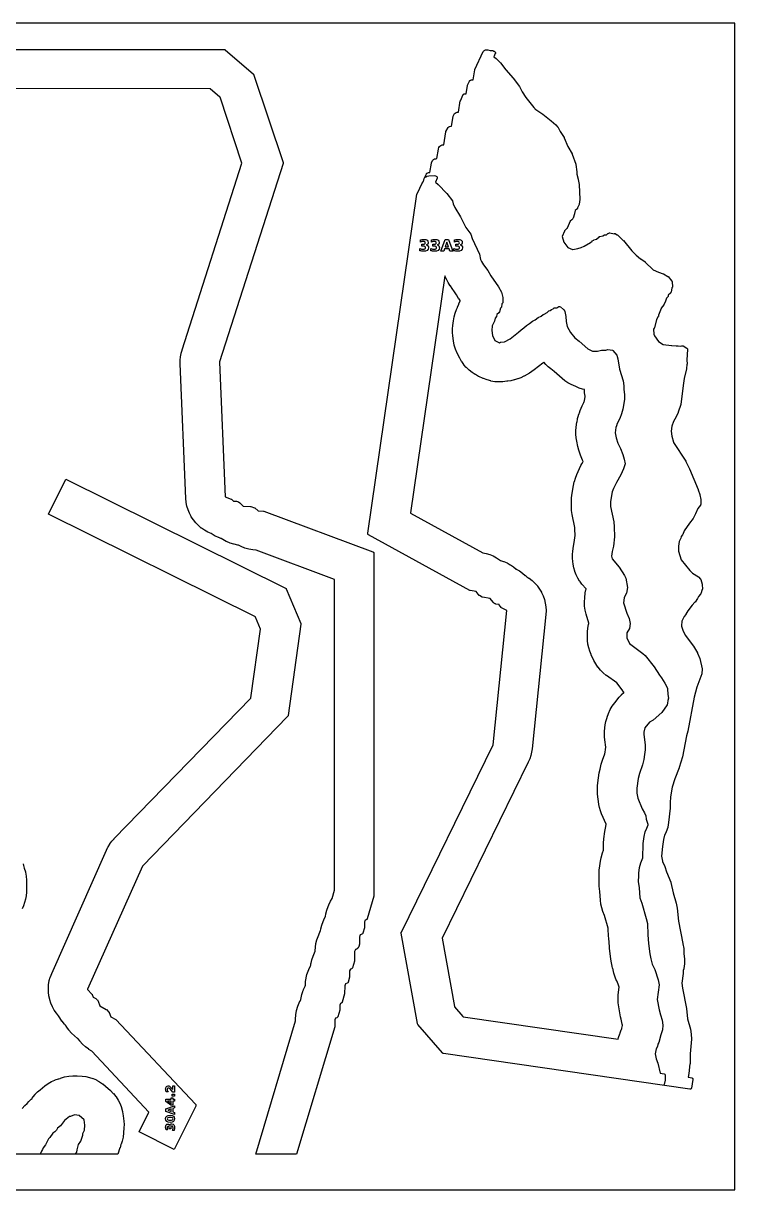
# Model space of a CAD drawing. Header units: millimetres. Extents: x 0 to 841, y 0 to 594.
# Drawn here: x 479 to 841, y 0 to 594 of the extents above; entities that cross this region are included whole.
import ezdxf

# ---------------------------------------------------------------- set-up
doc = ezdxf.new("R2010")
doc.units = ezdxf.units.MM
for name, color, linetype in [('CUT', 1, 'Continuous'), ('ENGRAVE', 5, 'Continuous'), ('SHEET_EDGE_DO_NOT_CUT', 8, 'Continuous')]:
    doc.layers.add(name, color=color, linetype=linetype)

msp = doc.modelspace()

# ---------------------------------------------------------------- linework, layer by layer
at = {"layer": 'CUT'}
for points in [[(398.28, 580.73), (581.11, 580.72), (581.16, 580.72), (581.21, 580.71), (581.26, 580.7), (581.31, 580.68), (581.35, 580.66), (581.46, 580.6), (581.5, 580.57), (581.54, 580.54), (595.98, 568.03), (596.02, 567.99), (596.05, 567.95), (596.16, 567.8), (596.19, 567.76), (596.21, 567.71), (596.23, 567.66), (611.08, 523.1), (611.09, 523.06), (611.1, 523.01), (611.11, 522.97), (611.11, 522.92), (611.09, 522.69), (611.09, 522.65), (611.08, 522.6), (611.07, 522.56), (578.63, 421.53), (578.63, 421.52), (578.63, 421.51), (581.55, 352.87), (581.55, 352.86), (581.56, 352.85), (584.67, 351.69), (584.72, 351.67), (584.76, 351.65), (584.8, 351.62), (584.84, 351.59), (585.81, 350.66), (585.82, 350.66), (585.83, 350.65), (587.25, 350.63), (587.3, 350.63), (587.35, 350.62), (587.78, 350.52), (587.82, 350.51), (587.87, 350.49), (588.31, 350.29), (588.35, 350.27), (588.39, 350.25), (588.95, 349.87), (588.98, 349.85), (589.01, 349.82), (590.8, 348.15), (590.8, 348.14), (590.82, 348.14), (594.53, 348), (594.58, 347.99), (594.64, 347.98), (594.69, 347.96), (596.5, 347.27), (596.54, 347.25), (596.59, 347.23), (596.63, 347.2), (596.66, 347.17), (598.29, 345.67), (598.3, 345.66), (598.31, 345.66), (601.06, 345.56), (601.12, 345.56), (601.17, 345.55), (601.22, 345.53), (656.75, 324.85), (656.79, 324.83), (656.84, 324.8), (656.96, 324.72), (657.01, 324.69), (657.04, 324.66), (657.08, 324.62), (657.11, 324.58), (657.16, 324.51), (657.19, 324.46), (657.21, 324.42), (657.23, 324.37), (657.24, 324.32), (657.27, 324.18), (657.28, 324.13), (657.28, 324.08), (657.28, 149.56), (657.28, 149.51), (657.27, 149.46), (657.26, 149.42), (653.83, 137.93), (653.82, 137.89), (653.8, 137.84), (653.77, 137.8), (653.74, 137.76), (653.62, 137.61), (653.59, 137.57), (653.55, 137.54), (653.51, 137.51), (653.47, 137.48), (653.42, 137.46), (652.91, 137.24), (652.9, 137.24), (652.89, 137.23), (652.72, 136.77), (652.7, 136.73), (652.68, 136.68), (652.46, 136.34), (652.45, 136.33), (652.45, 136.32), (652.45, 133.42), (652.45, 133.37), (652.44, 133.32), (652.43, 133.28), (651.65, 130.65), (651.64, 130.6), (651.62, 130.56), (651.59, 130.52), (651.52, 130.41), (651.49, 130.37), (651.45, 130.33), (651.41, 130.29), (651.21, 130.13), (651.18, 130.11), (651.14, 130.09), (651.1, 130.07), (650.4, 129.76), (650.39, 129.75), (650.38, 129.74), (650.21, 129.27), (650.19, 129.23), (650.16, 129.18), (649.96, 128.85), (649.95, 128.84), (649.95, 128.83), (649.93, 125.16), (649.93, 125.1), (649.92, 125.04), (649.6, 123.78), (649.58, 123.74), (649.57, 123.7), (649.55, 123.67), (649.33, 123.26), (649.31, 123.23), (649.28, 123.19), (649.25, 123.16), (648.9, 122.79), (648.85, 122.75), (648.8, 122.71), (648.44, 122.48), (648.39, 122.45), (648.34, 122.43), (647.89, 122.27), (647.88, 122.26), (647.87, 122.25), (647.69, 121.77), (647.67, 121.73), (647.65, 121.68), (647.45, 121.37), (647.45, 121.36), (647.45, 121.35), (647.41, 116.55), (647.41, 116.51), (647.4, 116.46), (647.39, 116.41), (646.34, 112.95), (646.33, 112.91), (646.31, 112.86), (646.28, 112.82), (646.26, 112.79), (646.22, 112.75), (646.09, 112.61), (646.05, 112.58), (646.01, 112.54), (645.96, 112.52), (645.92, 112.49), (645.38, 112.28), (645.37, 112.27), (645.36, 112.26), (644.95, 111.38), (644.94, 111.37), (644.94, 111.36), (644.94, 108.34), (644.94, 108.29), (644.93, 108.24), (644.92, 108.2), (644.19, 105.72), (644.17, 105.67), (644.15, 105.63), (644.13, 105.59), (644.06, 105.48), (644.03, 105.44), (643.99, 105.4), (643.95, 105.36), (643.72, 105.17), (643.68, 105.15), (643.64, 105.12), (643.6, 105.1), (642.87, 104.79), (642.86, 104.78), (642.85, 104.77), (642.45, 103.89), (642.44, 103.88), (642.44, 103.87), (642.4, 99.82), (642.4, 99.77), (642.39, 99.73), (642.38, 99.68), (641.1, 95.42), (641.09, 95.38), (641.07, 95.33), (641.04, 95.29), (641.02, 95.25), (640.9, 95.11), (640.87, 95.07), (640.83, 95.03), (640.78, 95), (640.73, 94.97), (640.69, 94.95), (640.34, 94.82), (640.33, 94.81), (640.32, 94.8), (639.94, 93.94), (639.93, 93.92), (639.93, 93.91), (639.92, 91.53), (639.91, 91.48), (639.91, 91.43), (639.9, 91.39), (638.91, 88.08), (638.89, 88.03), (638.87, 87.99), (638.84, 87.94), (638.8, 87.9), (638.64, 87.7), (638.6, 87.67), (638.57, 87.64), (638.53, 87.61), (638.49, 87.59), (638.44, 87.57), (637.83, 87.33), (637.82, 87.32), (637.82, 87.31), (637.43, 86.44), (637.43, 86.43), (637.43, 86.41), (637.39, 83.07), (637.38, 83.02), (637.38, 82.97), (637.37, 82.93), (617.96, 18.12), (597.09, 18.12), (617.38, 85.91), (617.39, 85.92), (617.39, 85.93), (617.4, 86.79), (617.4, 86.82), (617.55, 89.04), (617.55, 89.09), (617.95, 91.26), (617.96, 91.32), (618.6, 93.44), (618.61, 93.47), (618.91, 94.29), (618.92, 94.31), (619.65, 96.04), (619.67, 96.08), (620.11, 96.91), (620.12, 96.92), (620.12, 96.93), (620.22, 97.64), (620.22, 97.68), (620.6, 99.33), (620.61, 99.37), (621.13, 101), (621.13, 101.02), (621.44, 101.83), (621.45, 101.86), (622.23, 103.69), (622.25, 103.73), (622.4, 104), (622.4, 104.01), (622.41, 104.03), (622.41, 104.2), (622.41, 104.22), (622.5, 106), (622.51, 106.05), (622.77, 107.8), (622.77, 107.85), (623.19, 109.57), (623.2, 109.62), (623.78, 111.31), (623.78, 111.33), (624.11, 112.17), (624.12, 112.19), (624.96, 114.04), (624.98, 114.08), (625.13, 114.33), (625.13, 114.34), (625.13, 114.36), (625.26, 115.26), (625.27, 115.31), (625.7, 117.09), (625.71, 117.13), (626.31, 118.87), (626.32, 118.89), (626.65, 119.73), (626.66, 119.76), (627.41, 121.41), (627.41, 121.43), (627.41, 121.44), (627.41, 121.63), (627.41, 121.65), (627.51, 123.5), (627.52, 123.55), (627.79, 125.36), (627.8, 125.41), (628.24, 127.19), (628.25, 127.24), (628.86, 128.98), (628.87, 129), (629.21, 129.85), (629.22, 129.87), (630, 131.57), (630.03, 131.61), (630.13, 131.8), (630.14, 131.81), (630.14, 131.82), (630.29, 132.84), (630.3, 132.89), (630.76, 134.72), (630.77, 134.77), (631.41, 136.56), (631.41, 136.58), (631.76, 137.44), (631.77, 137.46), (632.61, 139.24), (632.63, 139.29), (632.64, 139.29), (632.64, 139.3), (632.65, 139.31), (632.81, 140.39), (632.82, 140.44), (633.29, 142.3), (633.3, 142.34), (633.95, 144.16), (633.96, 144.18), (634.32, 145.04), (634.33, 145.06), (635.19, 146.85), (635.21, 146.89), (636.02, 148.23), (636.03, 148.24), (636.03, 148.25), (637.28, 152.45), (637.28, 152.47), (637.28, 152.48), (637.28, 310.74), (637.28, 310.75), (637.27, 310.76), (597.29, 325.65), (597.28, 325.66), (597.26, 325.66), (595.64, 325.79), (595.59, 325.8), (593.62, 326.17), (593.57, 326.18), (591.64, 326.76), (591.6, 326.77), (589.74, 327.54), (589.69, 327.56), (588.42, 328.25), (588.41, 328.26), (588.39, 328.26), (588.09, 328.28), (588.04, 328.29), (586.06, 328.67), (586.01, 328.68), (584.07, 329.27), (584.03, 329.28), (582.16, 330.06), (582.12, 330.08), (580.35, 331.05), (580.3, 331.08), (579.44, 331.67), (579.43, 331.68), (579.42, 331.68), (578.28, 332.09), (578.24, 332.1), (576.59, 332.87), (576.55, 332.89), (574.98, 333.8), (574.94, 333.83), (574.51, 334.14), (574.5, 334.14), (574.49, 334.15), (572.77, 334.89), (572.73, 334.91), (571.06, 335.83), (571.02, 335.86), (569.46, 336.93), (569.42, 336.96), (567.96, 338.18), (567.93, 338.22), (566.6, 339.58), (566.57, 339.61), (565.38, 341.1), (565.35, 341.14), (564.31, 342.73), (564.28, 342.77), (563.4, 344.45), (563.38, 344.5), (562.67, 346.26), (562.66, 346.31), (562.12, 348.13), (562.11, 348.18), (561.75, 350.04), (561.74, 350.09), (561.57, 352), (561.57, 352.02), (558.64, 420.66), (558.64, 420.68), (558.65, 422.41), (558.65, 422.45), (558.8, 424.17), (558.81, 424.21), (559.11, 425.91), (559.12, 425.95), (559.58, 427.62), (559.59, 427.64), (590.12, 522.73), (590.12, 522.74), (590.12, 522.76), (578.93, 556.33), (578.92, 556.34), (578.91, 556.35), (573.88, 560.72), (573.87, 560.72), (573.86, 560.72), (443.38, 560.73)], [(478.7, 166.01), (478.79, 165.17), (478.8, 165.15), (478.8, 165.14), (479.26, 163.81), (479.27, 163.79), (479.83, 161.8), (479.84, 161.75), (480.2, 159.73), (480.21, 159.68), (480.35, 157.64), (480.35, 157.59), (480.32, 156.97), (480.33, 156.94), (480.44, 155.8), (480.45, 155.75), (480.46, 153.87), (480.46, 153.85), (480.37, 151.47), (480.36, 151.45), (480.22, 149.71), (480.21, 149.67), (479.91, 147.96), (479.9, 147.92), (479.45, 146.25), (479.44, 146.21), (478.84, 144.57), (478.83, 144.55), (478.24, 143.11)], [(478.26, 41.42), (479.59, 42.91), (479.63, 42.94), (480.7, 43.92), (480.72, 43.94), (481.5, 44.87), (481.53, 44.9), (482.71, 46.09), (482.75, 46.12), (483.21, 46.51), (483.22, 46.52), (483.23, 46.53), (483.77, 47.25), (483.79, 47.27), (484.83, 48.55), (484.86, 48.58), (486.01, 49.76), (486.04, 49.79), (487.29, 50.88), (487.3, 50.89), (489.78, 52.88), (489.8, 52.89), (491.37, 54.03), (491.42, 54.05), (493.08, 55.02), (493.12, 55.04), (494.88, 55.84), (494.92, 55.86), (496.74, 56.48), (496.79, 56.5), (497.48, 56.66), (497.51, 56.67), (497.7, 56.74), (497.72, 56.75), (499.76, 57.39), (499.81, 57.41), (501.89, 57.82), (501.94, 57.83), (504.06, 58.02), (504.11, 58.02), (506.24, 57.98), (506.27, 57.98), (508.75, 57.8), (508.77, 57.79), (510.6, 57.57), (510.65, 57.56), (512.44, 57.17), (512.48, 57.16), (514.23, 56.61), (514.27, 56.59), (515.96, 55.87), (516, 55.85), (517.61, 54.98), (517.65, 54.95), (519.17, 53.93), (519.21, 53.9), (520.64, 52.74), (520.65, 52.72), (523.14, 50.5), (523.15, 50.48), (524.61, 49.02), (524.65, 48.98), (525.94, 47.39), (525.97, 47.35), (527.09, 45.63), (527.11, 45.59), (528.04, 43.76), (528.06, 43.71), (528.8, 41.8), (528.81, 41.75), (529.34, 39.77), (529.35, 39.72), (529.67, 37.68), (529.68, 37.66), (529.96, 34.93), (529.96, 34.91), (530.06, 33.2), (530.06, 33.16), (530.02, 31.45), (530.02, 31.43), (529.84, 28.95), (529.84, 28.93), (529.57, 26.81), (529.56, 26.76), (529.07, 24.69), (529.05, 24.64), (528.56, 23.26), (528.55, 23.23), (528.51, 23.04), (528.5, 23), (528.01, 21.33), (528, 21.31), (526.91, 18.14), (526.9, 18.12), (422.69, 18.12)]]:
    msp.add_lwpolyline(points, dxfattribs=at)
for points in [[(718.34, 576.94), (719.54, 576.13), (719.58, 576.09), (719.62, 576.06), (721.73, 573.84), (721.77, 573.8), (724.4, 570.38), (724.41, 570.37), (728.24, 566.05), (728.26, 566.02), (731.39, 561.82), (731.42, 561.78), (731.44, 561.75), (732.76, 559.06), (732.78, 559.03), (734.59, 556.29), (734.61, 556.28), (738.69, 551.1), (738.71, 551.08), (739.2, 550.55), (739.21, 550.54), (739.22, 550.53), (743.26, 547.73), (743.28, 547.71), (747.62, 544.29), (747.64, 544.28), (749.98, 542.26), (750.02, 542.22), (750.83, 541.34), (750.86, 541.31), (750.89, 541.27), (750.91, 541.24), (752.09, 538.99), (752.1, 538.98), (754.12, 535.79), (754.14, 535.76), (754.16, 535.72), (756.01, 531.29), (756.03, 531.25), (758.27, 527.54), (758.29, 527.49), (758.31, 527.44), (760.1, 522.22), (760.11, 522.17), (760.12, 522.12), (760.56, 518.34), (760.56, 518.29), (760.57, 517.14), (760.57, 517.13), (760.57, 517.12), (761.33, 514.57), (761.35, 514.51), (761.74, 511.96), (761.75, 511.92), (762.22, 504.32), (762.22, 504.26), (762.22, 504.2), (761.78, 501.83), (761.77, 501.79), (761.76, 501.74), (761.74, 501.7), (760.92, 500.08), (760.92, 500.07), (760.92, 500.05), (760.89, 499.75), (760.89, 499.7), (760.88, 499.66), (760.86, 499.62), (760.85, 499.58), (760.82, 499.52), (760.8, 499.48), (760.77, 499.44), (760.74, 499.4), (760.71, 499.37), (760.68, 499.34), (760.64, 499.31), (759.74, 498.71), (759.73, 498.71), (759.72, 498.7), (759.49, 497.12), (759.48, 497.08), (759.47, 497.04), (758.73, 494.78), (758.71, 494.73), (758.68, 494.69), (758.66, 494.64), (758.18, 493.98), (758.15, 493.94), (758.11, 493.9), (758.07, 493.87), (757.21, 493.23), (757.2, 493.22), (757.2, 493.21), (755.69, 489.61), (755.66, 489.56), (755.64, 489.52), (755.6, 489.48), (755.57, 489.44), (754.31, 488.25), (754.3, 488.24), (754.3, 488.23), (753.14, 485.4), (753.14, 485.39), (753.14, 485.38), (753.98, 482.51), (753.98, 482.5), (753.99, 482.49), (756.11, 479.8), (756.11, 479.79), (756.13, 479.78), (758.5, 478.76), (758.51, 478.75), (758.52, 478.76), (761.1, 479.28), (761.12, 479.29), (762.81, 479.81), (762.84, 479.82), (764.42, 480.55), (764.44, 480.56), (767.55, 482.3), (767.56, 482.3), (767.56, 482.31), (768.38, 483.1), (768.42, 483.14), (768.47, 483.17), (769.21, 483.62), (769.25, 483.64), (769.29, 483.66), (770.58, 484.13), (770.6, 484.14), (770.61, 484.15), (772.04, 485.33), (772.08, 485.36), (772.12, 485.39), (772.17, 485.41), (772.22, 485.43), (772.27, 485.44), (773.8, 485.73), (773.82, 485.74), (773.83, 485.74), (774.66, 486.21), (774.71, 486.23), (774.75, 486.25), (774.79, 486.26), (774.84, 486.27), (774.89, 486.27), (774.93, 486.27), (775.64, 486.24), (775.65, 486.24), (775.66, 486.24), (776.49, 486.93), (776.53, 486.96), (776.58, 486.99), (776.63, 487.01), (777.22, 487.23), (777.26, 487.25), (777.31, 487.26), (777.35, 487.26), (777.4, 487.27), (777.44, 487.26), (777.49, 487.26), (779.58, 486.87), (779.59, 486.87), (779.6, 486.87), (779.8, 486.92), (779.84, 486.93), (779.89, 486.94), (779.94, 486.94), (779.99, 486.93), (780.08, 486.92), (780.12, 486.91), (780.17, 486.9), (780.21, 486.88), (780.26, 486.86), (781.2, 486.31), (781.25, 486.28), (781.29, 486.24), (784.29, 483.41), (784.34, 483.37), (788.69, 478.11), (788.71, 478.09), (790.89, 475.88), (790.91, 475.86), (793.13, 474), (793.16, 473.98), (795.43, 472.5), (795.47, 472.47), (795.5, 472.44), (799.55, 468.53), (799.56, 468.52), (799.57, 468.51), (802.25, 467.22), (802.28, 467.21), (804.65, 466.41), (804.69, 466.39), (804.73, 466.37), (806.94, 465.14), (806.98, 465.12), (807.02, 465.09), (807.05, 465.06), (807.08, 465.02), (809.02, 462.66), (809.05, 462.62), (809.08, 462.58), (809.1, 462.54), (809.11, 462.5), (809.12, 462.45), (809.13, 462.41), (809.14, 462.36), (809.26, 459.81), (809.26, 459.76), (809.26, 459.71), (809.25, 459.66), (809.23, 459.61), (809.21, 459.57), (809.18, 459.52), (809.02, 459.27), (809.02, 459.26), (809.01, 459.24), (808.6, 457.15), (808.59, 457.11), (808.58, 457.06), (808.56, 457.02), (808.53, 456.98), (808.3, 456.62), (808.28, 456.59), (808.25, 456.55), (808.22, 456.52), (808.19, 456.49), (807.23, 455.76), (807.22, 455.75), (807.22, 455.74), (807.11, 455), (807.1, 454.95), (807.08, 454.9), (807.07, 454.85), (807.04, 454.81), (807.01, 454.77), (806.98, 454.73), (806.32, 454.03), (806.31, 454.02), (806.3, 454.01), (805.85, 452.49), (805.84, 452.45), (805.82, 452.41), (804.98, 450.77), (804.96, 450.73), (804.94, 450.69), (803.55, 448.87), (803.54, 448.86), (803.54, 448.85), (802.24, 445.42), (802.24, 445.41), (802.24, 445.39), (802.16, 444.84), (802.16, 444.79), (802.14, 444.74), (802.12, 444.7), (802.1, 444.65), (801.2, 443.14), (801.2, 443.13), (801.19, 443.12), (800.1, 438.94), (800.09, 438.9), (800.07, 438.85), (800.05, 438.81), (799.68, 438.2), (799.68, 438.18), (799.68, 438.17), (799.84, 435.65), (799.84, 435.63), (799.85, 435.62), (800.11, 434.91), (800.12, 434.9), (800.12, 434.89), (802.21, 432.01), (802.22, 432), (802.23, 431.99), (804.52, 430.51), (804.53, 430.51), (804.54, 430.51), (808.9, 429.86), (808.92, 429.86), (811.22, 429.68), (811.23, 429.68), (811.25, 429.68), (812.02, 429.83), (812.07, 429.83), (812.12, 429.83), (812.18, 429.83), (812.23, 429.82), (813.56, 429.5), (813.58, 429.5), (813.59, 429.5), (814.17, 429.75), (814.22, 429.77), (814.28, 429.78), (814.33, 429.78), (814.46, 429.79), (814.51, 429.79), (814.56, 429.79), (814.61, 429.78), (814.65, 429.77), (814.7, 429.75), (814.74, 429.72), (816.6, 428.63), (816.64, 428.6), (816.68, 428.58), (816.71, 428.54), (816.79, 428.46), (816.83, 428.42), (816.85, 428.38), (816.88, 428.34), (816.9, 428.29), (816.93, 428.22), (816.94, 428.17), (816.95, 428.12), (816.96, 428.06), (816.96, 428.01), (816.64, 422.47), (816.64, 422.44), (816.73, 420.52), (816.73, 420.48), (816.72, 420.44), (816.41, 418.06), (816.41, 418.01), (815.3, 413.2), (815.3, 413.18), (814.88, 410.72), (814.88, 410.71), (813.54, 400.03), (813.54, 399.98), (813.52, 399.94), (812.22, 395.93), (812.2, 395.88), (811.17, 393.56), (811.15, 393.51), (809.87, 391.22), (809.86, 391.21), (809.86, 391.2), (809.04, 388.83), (809.03, 388.83), (809.03, 388.82), (808.62, 386.37), (808.62, 386.36), (808.62, 386.35), (809.08, 383.76), (809.08, 383.74), (809.9, 380.61), (809.91, 380.6), (809.91, 380.59), (816.05, 370.96), (816.07, 370.92), (818.02, 367.11), (818.04, 367.08), (822.48, 356.55), (822.49, 356.5), (823.3, 353.99), (823.32, 353.92), (823.74, 351.43), (823.75, 351.39), (823.75, 351.34), (823.72, 349.12), (823.71, 349.06), (823.7, 349), (823.65, 348.82), (823.64, 348.77), (823.62, 348.72), (823.59, 348.67), (823.56, 348.63), (822.23, 346.98), (822.22, 346.97), (822.22, 346.96), (821.07, 344.18), (821.05, 344.14), (819.88, 341.83), (819.85, 341.78), (819.82, 341.74), (817.94, 339.52), (817.93, 339.5), (815.36, 335.51), (815.36, 335.5), (815.35, 335.49), (814.56, 333.67), (814.53, 333.62), (814.51, 333.58), (813.79, 332.57), (813.78, 332.56), (813.78, 332.54), (813.65, 331.87), (813.64, 331.83), (813.63, 331.78), (813.61, 331.74), (812.82, 330.16), (812.81, 330.15), (812.81, 330.14), (812.34, 327.73), (812.34, 327.71), (812.34, 327.7), (812.35, 325.22), (812.35, 325.21), (812.36, 325.19), (813.83, 320.72), (813.83, 320.71), (813.84, 320.7), (818.09, 315.28), (818.1, 315.27), (818.1, 315.26), (819.47, 314.05), (819.47, 314.05), (819.48, 314.04), (822.58, 312.09), (822.62, 312.06), (822.66, 312.03), (822.69, 312), (823.5, 311.07), (823.53, 311.03), (823.56, 310.99), (823.66, 310.81), (823.68, 310.77), (823.7, 310.72), (824.42, 308.36), (824.43, 308.32), (824.44, 308.28), (824.45, 308.23), (824.54, 305.83), (824.53, 305.78), (824.53, 305.73), (824.52, 305.69), (824.51, 305.64), (823.75, 303.49), (823.73, 303.45), (823.71, 303.4), (823.68, 303.36), (823.65, 303.33), (822.61, 302.12), (822.61, 302.12), (822.6, 302.11), (822.11, 301.07), (822.09, 301.04), (822.07, 301), (820.83, 299.23), (820.81, 299.2), (820.78, 299.17), (819.31, 297.65), (819.29, 297.63), (817.08, 294.79), (817.07, 294.78), (817.07, 294.77), (816.18, 293.06), (816.16, 293.02), (816.13, 292.98), (815.31, 291.93), (815.3, 291.92), (815.3, 291.91), (814.12, 289.57), (814.11, 289.56), (814.11, 289.55), (813.95, 287.07), (813.95, 287.06), (813.95, 287.05), (814.73, 284.43), (814.73, 284.42), (814.74, 284.41), (815.84, 282.5), (815.85, 282.48), (820.04, 276.77), (820.06, 276.73), (822.08, 273.35), (822.1, 273.32), (822.11, 273.28), (823.19, 270.54), (823.21, 270.48), (824.52, 265.33), (824.53, 265.28), (824.53, 265.24), (824.54, 265.19), (824.53, 265.15), (824.28, 262.88), (824.27, 262.82), (824.26, 262.77), (821.8, 255.94), (821.79, 255.92), (820.44, 250.77), (820.44, 250.75), (817.21, 233.59), (817.2, 233.55), (816.53, 231.1), (816.52, 231.08), (814.41, 220.43), (814.4, 220.38), (812.71, 214.94), (812.7, 214.91), (810.49, 209.27), (810.48, 209.25), (809.09, 204.96), (809.09, 204.95), (809.09, 204.94), (808.32, 200.06), (808.32, 200.04), (808.11, 196.99), (808.11, 196.97), (808.13, 194.42), (808.13, 194.36), (807.33, 186.96), (807.33, 186.93), (806.92, 184.55), (806.91, 184.51), (806.89, 184.47), (806.07, 182.18), (806.04, 182.12), (805.26, 180.55), (805.25, 180.53), (805.25, 180.52), (804.73, 178.31), (804.72, 178.29), (804.18, 174.79), (804.18, 174.77), (803.8, 169.82), (803.8, 169.8), (803.8, 169.79), (804.21, 167.23), (804.21, 167.21), (804.22, 167.2), (805.41, 164.58), (805.43, 164.52), (806.27, 161.86), (806.27, 161.84), (808.42, 156.53), (808.43, 156.5), (808.44, 156.46), (809.67, 151.26), (809.67, 151.25), (811.24, 145.97), (811.25, 145.92), (811.74, 143.37), (811.74, 143.32), (812.35, 136.7), (812.36, 136.67), (814.68, 125.31), (814.68, 125.28), (815.03, 122.77), (815.04, 122.71), (815.08, 120.15), (815.09, 120.12), (815.45, 117.62), (815.45, 117.58), (815.46, 117.54), (815.41, 115.05), (815.41, 115.01), (815.18, 112.66), (815.17, 112.6), (815.16, 112.54), (814.81, 111.57), (814.81, 111.56), (814.81, 111.55), (814.73, 110.1), (814.73, 110.05), (814.04, 105.17), (814.04, 105.16), (814.04, 105.14), (814.39, 102.57), (814.39, 102.56), (816.39, 92.23), (816.39, 92.19), (816.97, 87.06), (816.98, 87.05), (816.98, 87.04), (818.46, 81.76), (818.47, 81.71), (818.87, 79.25), (818.88, 79.2), (819.03, 76.73), (819.03, 76.66), (818.37, 69.18), (818.37, 69.16), (818.26, 64.11), (818.25, 64.07), (817.73, 59.19), (817.73, 59.16), (817.4, 57.29), (817.4, 57.28), (817.41, 57.27), (819.17, 56.99), (819.22, 56.98), (819.27, 56.96), (819.31, 56.94), (819.35, 56.92), (819.39, 56.89), (819.43, 56.86), (819.53, 56.77), (819.57, 56.73), (819.6, 56.69), (819.63, 56.65), (819.65, 56.6), (819.67, 56.56), (819.68, 56.51), (819.72, 56.33), (819.73, 56.28), (819.74, 56.23), (819.74, 56.18), (819.73, 56.13), (818.96, 51.75), (818.95, 51.7), (818.93, 51.65), (818.91, 51.61), (818.89, 51.57), (818.79, 51.41), (818.76, 51.37), (818.73, 51.34), (818.7, 51.3), (818.66, 51.27), (818.62, 51.25), (818.58, 51.23), (818.46, 51.17), (818.41, 51.15), (818.37, 51.14), (818.32, 51.13), (818.27, 51.13), (818.23, 51.13), (818.18, 51.13), (692.71, 69.34), (692.66, 69.35), (692.62, 69.36), (692.57, 69.38), (692.52, 69.41), (692.29, 69.55), (692.25, 69.58), (692.21, 69.61), (692.18, 69.65), (679.72, 84.08), (679.69, 84.11), (679.67, 84.15), (679.65, 84.19), (679.53, 84.43), (679.52, 84.47), (679.5, 84.51), (679.49, 84.55), (671.23, 130.68), (671.22, 130.73), (671.22, 130.78), (671.23, 130.94), (671.23, 130.99), (671.24, 131.04), (671.26, 131.09), (671.28, 131.14), (717.95, 226.57), (717.95, 226.58), (717.96, 226.59), (724.94, 294.93), (724.94, 294.94), (724.93, 294.95), (722.29, 296.4), (722.24, 296.43), (722.2, 296.46), (722.16, 296.49), (722.13, 296.53), (721.04, 297.93), (721.03, 297.94), (721.02, 297.95), (719.36, 298.24), (719.32, 298.25), (719.28, 298.26), (719.23, 298.28), (718.59, 298.59), (718.54, 298.62), (718.5, 298.65), (718.46, 298.68), (718.03, 299.1), (718, 299.12), (717.98, 299.15), (716.48, 301.1), (716.47, 301.11), (716.46, 301.11), (712.53, 301.77), (712.49, 301.78), (712.44, 301.79), (712.41, 301.81), (712.37, 301.83), (711.1, 302.54), (711.06, 302.56), (711.02, 302.59), (710.99, 302.63), (710.95, 302.67), (709.42, 304.64), (709.41, 304.65), (709.4, 304.65), (706.32, 305.17), (706.27, 305.18), (706.21, 305.2), (706.16, 305.22), (654.56, 333.48), (654.52, 333.5), (654.49, 333.52), (654.46, 333.55), (654.34, 333.67), (654.3, 333.7), (654.27, 333.74), (654.25, 333.77), (654.23, 333.82), (654.21, 333.86), (654.19, 333.9), (654.14, 334.1), (654.13, 334.15), (654.13, 334.2), (654.13, 334.25), (654.13, 334.3), (679.24, 507.02), (679.24, 507.07), (679.26, 507.12), (679.28, 507.16), (681.98, 513), (682, 513.04), (682.02, 513.08), (682.05, 513.11), (682.08, 513.14), (682.19, 513.25), (682.22, 513.29), (682.26, 513.32), (682.3, 513.34), (682.35, 513.36), (682.39, 513.38), (682.6, 513.45), (682.61, 513.45), (682.62, 513.46), (682.88, 514.9), (682.89, 514.94), (682.9, 514.98), (682.92, 515.02), (684.02, 517.39), (684.05, 517.44), (684.08, 517.49), (684.11, 517.53), (684.23, 517.65), (684.27, 517.68), (684.3, 517.71), (684.34, 517.74), (684.39, 517.76), (684.69, 517.89), (684.73, 517.91), (684.78, 517.93), (685.15, 518.01), (685.2, 518.02), (685.25, 518.02), (685.78, 518.03), (685.79, 518.03), (685.79, 518.04), (686.58, 522.84), (686.59, 522.88), (686.61, 522.92), (686.62, 522.96), (687.15, 524.12), (687.17, 524.16), (687.2, 524.2), (687.23, 524.24), (687.26, 524.27), (687.58, 524.58), (687.61, 524.61), (687.65, 524.64), (687.69, 524.66), (688.15, 524.91), (688.2, 524.93), (688.26, 524.95), (688.69, 525.06), (688.74, 525.07), (688.8, 525.07), (689.34, 525.08), (689.35, 525.08), (689.35, 525.09), (690.15, 529.99), (690.16, 530.02), (690.17, 530.06), (690.37, 530.7), (690.39, 530.74), (690.41, 530.79), (690.44, 530.83), (690.77, 531.3), (690.8, 531.34), (690.83, 531.37), (690.87, 531.41), (691.32, 531.76), (691.36, 531.79), (691.41, 531.82), (691.45, 531.84), (691.98, 532.05), (692.03, 532.06), (692.08, 532.07), (692.14, 532.08), (692.89, 532.12), (692.9, 532.13), (692.9, 532.14), (693.94, 538.69), (693.95, 538.73), (693.97, 538.78), (693.99, 538.83), (695.03, 541), (695.06, 541.05), (695.09, 541.09), (695.13, 541.13), (695.16, 541.17), (695.21, 541.2), (695.38, 541.31), (695.43, 541.34), (695.48, 541.37), (695.81, 541.49), (695.85, 541.5), (695.9, 541.51), (695.95, 541.51), (696.81, 541.57), (696.82, 541.57), (696.82, 541.59), (697.61, 546.55), (697.62, 546.59), (697.63, 546.64), (697.65, 546.68), (698.15, 547.74), (698.17, 547.79), (698.19, 547.83), (698.22, 547.86), (698.26, 547.9), (698.59, 548.2), (698.62, 548.23), (698.65, 548.26), (698.69, 548.28), (699.16, 548.53), (699.21, 548.55), (699.27, 548.57), (699.7, 548.68), (699.75, 548.69), (699.81, 548.69), (700.37, 548.7), (700.38, 548.7), (700.38, 548.71), (701.27, 554.45), (701.28, 554.49), (701.3, 554.54), (701.32, 554.58), (702.77, 557.69), (702.8, 557.74), (702.83, 557.78), (702.86, 557.82), (702.9, 557.85), (702.98, 557.93), (703.02, 557.95), (703.06, 557.98), (703.1, 558), (703.14, 558.02), (703.31, 558.08), (703.35, 558.09), (703.4, 558.1), (703.45, 558.11), (704.3, 558.16), (704.32, 558.16), (704.32, 558.17), (704.95, 562.34), (704.96, 562.38), (704.98, 562.43), (704.99, 562.47), (705.96, 564.56), (705.98, 564.61), (706.01, 564.66), (706.05, 564.7), (706.16, 564.82), (706.2, 564.85), (706.23, 564.88), (706.27, 564.91), (706.31, 564.93), (706.68, 565.1), (706.73, 565.12), (706.79, 565.14), (707.32, 565.25), (707.38, 565.25), (707.43, 565.26), (707.86, 565.24), (707.87, 565.24), (707.88, 565.25), (708.63, 570.27), (708.64, 570.31), (708.65, 570.36), (708.67, 570.4), (712.95, 579.6), (712.97, 579.65), (713.01, 579.7), (713.04, 579.74), (713.25, 579.95), (713.3, 579.99), (713.35, 580.03), (713.66, 580.22), (713.71, 580.25), (713.76, 580.27), (714.19, 580.42), (714.24, 580.44), (714.29, 580.45), (714.67, 580.5), (714.72, 580.5), (714.77, 580.5), (715.17, 580.48), (715.21, 580.48), (715.25, 580.47), (716.56, 580.16), (716.57, 580.15), (716.58, 580.15), (717.67, 580.11), (717.72, 580.1), (717.77, 580.09), (717.82, 580.08), (718.37, 579.89), (718.42, 579.87), (718.46, 579.85), (718.5, 579.82), (718.9, 579.54), (718.94, 579.51), (718.98, 579.47), (719.01, 579.43), (719.04, 579.39), (719.06, 579.34), (719.08, 579.29), (719.15, 579.09), (719.16, 579.04), (719.17, 579), (719.18, 578.95), (719.18, 578.91), (719.17, 578.86), (719.16, 578.82), (719.14, 578.71), (719.12, 578.66), (719.1, 578.62), (718.33, 576.96), (718.33, 576.95), (718.34, 576.94)], [(693.41, 465.47), (675.87, 344.62), (675.87, 344.61), (675.88, 344.61), (712.78, 324.41), (712.79, 324.4), (712.8, 324.4), (714.5, 324.03), (714.54, 324.02), (716.29, 323.47), (716.33, 323.45), (718.02, 322.74), (718.07, 322.72), (719.68, 321.85), (719.72, 321.83), (721.25, 320.81), (721.28, 320.79), (721.69, 320.46), (721.7, 320.45), (721.71, 320.45), (723.34, 319.93), (723.39, 319.92), (725.09, 319.2), (725.13, 319.18), (726.76, 318.3), (726.8, 318.28), (728.34, 317.25), (728.37, 317.23), (729.81, 316.06), (729.84, 316.03), (730.04, 315.83), (730.05, 315.82), (730.06, 315.82), (731.38, 315.1), (731.42, 315.08), (732.95, 314.05), (732.98, 314.02), (734.4, 312.86), (734.44, 312.83), (735.17, 312.11), (735.18, 312.1), (735.19, 312.09), (736.27, 311.42), (736.31, 311.39), (737.82, 310.24), (737.85, 310.21), (739.24, 308.92), (739.27, 308.89), (740.53, 307.47), (740.56, 307.43), (741.67, 305.9), (741.7, 305.86), (742.65, 304.22), (742.68, 304.18), (743.47, 302.46), (743.49, 302.41), (744.11, 300.63), (744.13, 300.58), (744.57, 298.74), (744.58, 298.69), (744.85, 296.82), (744.85, 296.77), (744.94, 294.88), (744.94, 294.83), (744.83, 292.93), (744.83, 292.9), (737.85, 224.56), (737.85, 224.54), (737.6, 222.82), (737.59, 222.78), (737.19, 221.11), (737.18, 221.06), (736.63, 219.43), (736.62, 219.39), (735.93, 217.8), (735.92, 217.78), (692.03, 128.05), (692.02, 128.04), (692.02, 128.02), (698.26, 93.21), (698.27, 93.2), (698.27, 93.19), (702.66, 88.11), (702.67, 88.1), (702.68, 88.1), (781.67, 76.62), (781.68, 76.61), (781.69, 76.63), (781.9, 77.49), (781.92, 77.54), (782.59, 79.39), (782.6, 79.42), (782.69, 79.76), (782.7, 79.8), (783.27, 81.45), (783.29, 81.49), (783.59, 82.15), (783.59, 82.16), (783.59, 82.17), (783.92, 83.55), (783.93, 83.57), (783.96, 83.67), (783.96, 83.69), (783.96, 83.7), (783.79, 84.26), (783.79, 84.28), (783.15, 86.89), (783.15, 86.91), (782.91, 87.98), (782.91, 87.99), (781.94, 93.18), (781.94, 93.2), (781.67, 95.19), (781.67, 95.24), (781.61, 97.22), (781.61, 97.28), (781.75, 99.27), (781.75, 99.3), (782.21, 103.07), (782.21, 103.08), (782.21, 103.09), (781.69, 104.66), (781.68, 104.69), (780.92, 106.28), (780.91, 106.3), (780.12, 108.21), (780.1, 108.26), (779.51, 110.25), (779.5, 110.27), (778.88, 112.88), (778.87, 112.89), (778.68, 113.78), (778.68, 113.79), (778.18, 116.38), (778.18, 116.4), (777.99, 117.6), (777.99, 117.62), (777.33, 122.75), (777.32, 122.76), (777.23, 123.6), (777.23, 123.62), (776.85, 128.12), (776.85, 128.14), (776.79, 129.07), (776.79, 129.09), (776.65, 132.88), (776.65, 132.89), (776.65, 132.9), (776.61, 133.1), (776.6, 133.11), (774.69, 139.65), (774.68, 139.66), (773.94, 141.65), (773.93, 141.67), (773.34, 143.5), (773.33, 143.55), (772.93, 145.41), (772.92, 145.46), (772.7, 147.36), (772.7, 147.39), (772.41, 151.87), (772.41, 151.88), (772.08, 154.54), (772.08, 154.56), (771.94, 156.24), (771.94, 156.28), (771.95, 157.96), (771.95, 157.98), (772.03, 159.75), (772.03, 159.78), (772, 160.46), (772, 160.49), (772.02, 162.66), (772.02, 162.71), (772.28, 164.86), (772.28, 164.89), (772.71, 167.31), (772.71, 167.33), (773.08, 169.02), (773.09, 169.04), (773.74, 171.47), (773.74, 171.49), (774.19, 172.93), (774.2, 172.95), (774.2, 172.96), (774.24, 176.47), (774.24, 176.5), (774.39, 178.7), (774.4, 178.72), (774.85, 182.35), (774.86, 182.38), (775.15, 184.1), (775.15, 184.12), (775.57, 186.05), (775.57, 186.06), (775.57, 186.07), (775.57, 186.07), (773.26, 191.43), (773.25, 191.45), (772.67, 192.98), (772.65, 193.02), (772.2, 194.59), (772.19, 194.63), (771.87, 196.24), (771.86, 196.26), (771.46, 198.8), (771.46, 198.83), (771.23, 201.43), (771.22, 201.46), (771.16, 203.98), (771.16, 204), (771.19, 205.61), (771.19, 205.65), (771.35, 207.25), (771.36, 207.27), (772.06, 212.24), (772.06, 212.26), (772.43, 214.18), (772.44, 214.21), (773.03, 216.62), (773.03, 216.65), (773.67, 218.73), (773.68, 218.76), (774.83, 221.93), (774.84, 221.97), (775.02, 222.75), (775.03, 222.77), (775.24, 224.22), (775.24, 224.23), (775.37, 225.31), (775.37, 225.32), (775.37, 225.35), (774.87, 229.16), (774.87, 229.18), (774.73, 230.65), (774.73, 230.69), (774.7, 232.17), (774.7, 232.19), (774.73, 233.47), (774.73, 233.49), (774.83, 235.11), (774.83, 235.16), (775.07, 236.76), (775.08, 236.8), (775.45, 238.39), (775.45, 238.41), (776.04, 240.54), (776.05, 240.57), (776.71, 242.53), (776.72, 242.58), (777.58, 244.46), (777.6, 244.5), (778.65, 246.27), (778.68, 246.32), (779.92, 247.98), (779.93, 248), (782.24, 250.78), (782.26, 250.8), (783.4, 252.07), (783.44, 252.1), (784.64, 253.21), (784.65, 253.22), (784.64, 253.23), (783.76, 254.58), (783.75, 254.6), (781, 258.04), (780.99, 258.05), (780.98, 258.05), (775.67, 261.92), (775.65, 261.94), (774.12, 263.17), (774.09, 263.2), (772.7, 264.57), (772.67, 264.61), (771.42, 266.11), (771.39, 266.15), (770.31, 267.76), (770.28, 267.81), (769.36, 269.54), (769.34, 269.56), (767.98, 272.45), (767.97, 272.47), (767.25, 274.18), (767.24, 274.23), (766.69, 275.99), (766.68, 276.03), (766.31, 277.84), (766.3, 277.89), (766.1, 279.72), (766.09, 279.76), (766.06, 281.62), (766.06, 281.64), (766.14, 284.13), (766.14, 284.16), (766.28, 285.98), (766.29, 286.03), (766.6, 287.83), (766.61, 287.87), (766.75, 288.4), (766.76, 288.41), (766.75, 288.43), (765.33, 293.08), (765.33, 293.11), (764.83, 295.13), (764.82, 295.18), (764.54, 297.22), (764.53, 297.28), (764.47, 299.34), (764.47, 299.39), (764.62, 301.46), (764.63, 301.49), (764.94, 303.96), (764.95, 303.98), (765.19, 305.41), (765.19, 305.45), (765.3, 305.9), (765.31, 305.91), (765.3, 305.92), (763.22, 308.4), (763.21, 308.41), (762.09, 309.88), (762.07, 309.92), (761.1, 311.47), (761.08, 311.51), (760.26, 313.15), (760.24, 313.19), (759.58, 314.9), (759.56, 314.94), (759.07, 316.71), (759.06, 316.75), (758.72, 318.56), (758.72, 318.59), (758.55, 319.87), (758.54, 319.89), (758.38, 321.65), (758.38, 321.69), (758.38, 323.44), (758.38, 323.49), (758.54, 325.24), (758.55, 325.26), (758.88, 327.72), (758.88, 327.74), (759.22, 329.57), (759.22, 329.6), (759.51, 330.82), (759.52, 330.86), (759.72, 333.15), (759.72, 333.18), (759.68, 336.43), (759.68, 336.45), (759.61, 337.17), (759.61, 337.2), (758.24, 343.86), (758.24, 343.88), (757.94, 345.83), (757.93, 345.88), (757.83, 347.84), (757.83, 347.87), (757.83, 350.39), (757.83, 350.41), (757.89, 352.07), (757.9, 352.11), (758.1, 353.75), (758.11, 353.77), (758.94, 358.67), (758.94, 358.69), (759.34, 360.53), (759.36, 360.58), (759.93, 362.38), (759.94, 362.4), (760.61, 364.16), (760.61, 364.18), (761.31, 365.8), (761.32, 365.83), (762.74, 368.78), (762.75, 368.79), (763.23, 369.73), (763.24, 369.74), (763.85, 370.87), (763.86, 370.88), (763.86, 370.89), (763.54, 371.56), (763.52, 371.59), (762.56, 373.99), (762.55, 374.02), (761.71, 376.6), (761.7, 376.62), (761.18, 378.53), (761.17, 378.55), (760.6, 381.16), (760.6, 381.18), (760.3, 382.91), (760.3, 382.95), (760.15, 384.69), (760.15, 384.73), (760.17, 386.47), (760.17, 386.52), (760.34, 388.26), (760.34, 388.28), (760.71, 390.9), (760.72, 390.92), (761.04, 392.63), (761.05, 392.67), (761.52, 394.35), (761.53, 394.37), (761.82, 395.24), (761.82, 395.25), (761.96, 395.65), (761.96, 395.65), (762.36, 396.79), (762.37, 396.83), (763.4, 399.22), (763.42, 399.25), (764.24, 400.85), (764.25, 400.88), (764.42, 401.33), (764.43, 401.36), (764.56, 401.82), (764.56, 401.84), (764.88, 403.78), (764.88, 403.79), (764.88, 403.81), (764.83, 404.09), (764.83, 404.12), (764.61, 405.83), (764.6, 405.87), (764.54, 407.49), (764.54, 407.5), (764.52, 407.5), (763.59, 407.7), (763.55, 407.71), (761.82, 408.26), (761.77, 408.27), (760.09, 408.98), (760.06, 408.99), (757.72, 410.1), (757.7, 410.11), (756.11, 410.96), (756.07, 410.98), (754.57, 411.97), (754.53, 411.99), (753.12, 413.12), (753.11, 413.14), (749.15, 416.6), (749.13, 416.62), (747.37, 417.97), (747.36, 417.98), (746.07, 419.06), (746.04, 419.08), (744.86, 420.26), (744.83, 420.29), (743.88, 421.42), (743.87, 421.43), (743.86, 421.42), (743.3, 420.93), (743.28, 420.92), (738.94, 417.53), (738.93, 417.52), (737.75, 416.67), (737.72, 416.65), (736.48, 415.89), (736.46, 415.88), (733.73, 414.34), (733.71, 414.33), (732.16, 413.54), (732.12, 413.52), (730.52, 412.88), (730.48, 412.87), (728.83, 412.37), (728.79, 412.36), (727.1, 412.01), (727.06, 412), (725.51, 411.82), (725.48, 411.81), (724.95, 411.69), (724.9, 411.68), (722.94, 411.42), (722.89, 411.41), (720.91, 411.35), (720.86, 411.35), (718.89, 411.49), (718.84, 411.5), (716.89, 411.84), (716.84, 411.85), (714.93, 412.38), (714.89, 412.4), (713.03, 413.13), (713.01, 413.14), (710.66, 414.2), (710.64, 414.21), (708.95, 415.08), (708.9, 415.11), (707.31, 416.13), (707.27, 416.16), (705.79, 417.33), (705.75, 417.37), (704.39, 418.68), (704.35, 418.71), (703.12, 420.15), (703.09, 420.19), (702.01, 421.74), (701.98, 421.78), (701.04, 423.44), (701.03, 423.46), (699.76, 425.99), (699.75, 426.01), (698.89, 427.99), (698.87, 428.04), (698.24, 430.09), (698.23, 430.15), (697.82, 432.26), (697.82, 432.29), (697.47, 434.82), (697.47, 434.84), (697.31, 436.55), (697.31, 436.59), (697.3, 438.3), (697.3, 438.34), (697.45, 440.05), (697.45, 440.07), (697.76, 442.51), (697.76, 442.53), (698.11, 444.48), (698.12, 444.52), (698.66, 446.41), (698.68, 446.46), (699.41, 448.29), (699.42, 448.32), (699.89, 449.35), (699.9, 449.37), (700.47, 451.04), (700.48, 451.09), (701.2, 452.69), (701.22, 452.73), (701.22, 452.74), (701.23, 452.76), (701.22, 452.77), (700.46, 453.84), (700.45, 453.86), (699.31, 455.67), (699.3, 455.7), (698.42, 457.29), (698.4, 457.32), (697.15, 458.99), (697.14, 459), (696.22, 460.35), (696.21, 460.36), (695.17, 462.04), (695.15, 462.07), (693.9, 464.39), (693.89, 464.42), (693.42, 465.47), (693.41, 465.48), (693.41, 465.47)], [(612.33, 306.36), (612.38, 306.34), (612.42, 306.31), (612.46, 306.28), (612.49, 306.24), (612.52, 306.2), (612.59, 306.1), (612.62, 306.05), (612.64, 306.01), (620.01, 288.38), (620.03, 288.33), (620.04, 288.28), (620.08, 288.1), (620.08, 288.05), (620.09, 288), (620.08, 287.94), (613.6, 241.49), (613.59, 241.44), (613.58, 241.39), (613.56, 241.34), (613.42, 241.06), (613.4, 241.02), (613.37, 240.98), (613.33, 240.94), (539.4, 164.84), (539.39, 164.83), (539.38, 164.82), (511.52, 102.03), (511.51, 102.02), (511.52, 102.01), (513.74, 99.64), (513.77, 99.6), (513.8, 99.56), (513.82, 99.52), (513.84, 99.47), (514.33, 98.12), (514.34, 98.11), (514.35, 98.1), (515.63, 97.44), (515.67, 97.42), (515.71, 97.39), (515.75, 97.35), (516.4, 96.71), (516.43, 96.67), (516.46, 96.64), (516.48, 96.6), (516.81, 96.02), (516.82, 95.99), (516.84, 95.95), (517.68, 93.65), (517.69, 93.64), (517.7, 93.63), (521.03, 91.84), (521.08, 91.81), (521.12, 91.77), (521.16, 91.74), (522.39, 90.41), (522.42, 90.37), (522.45, 90.33), (522.47, 90.29), (522.49, 90.24), (523.29, 88.1), (523.3, 88.09), (523.31, 88.08), (525.82, 86.73), (525.87, 86.71), (525.91, 86.67), (525.95, 86.64), (566.44, 43.52), (566.47, 43.48), (566.5, 43.44), (566.58, 43.31), (566.6, 43.27), (566.62, 43.22), (566.64, 43.17), (566.65, 43.12), (566.66, 43.03), (566.67, 42.98), (566.67, 42.93), (566.66, 42.87), (566.65, 42.83), (566.61, 42.68), (566.6, 42.63), (566.58, 42.59), (555.64, 20.52), (537.72, 29.4), (542.74, 39.53), (542.74, 39.54), (542.73, 39.55), (513.62, 70.55), (513.62, 70.55), (513.61, 70.56), (512.13, 71.45), (512.09, 71.48), (510.47, 72.7), (510.43, 72.73), (508.94, 74.11), (508.91, 74.15), (507.57, 75.68), (507.54, 75.72), (506.72, 76.88), (506.71, 76.89), (506.7, 76.89), (506.48, 77.03), (506.44, 77.05), (504.81, 78.29), (504.77, 78.32), (503.28, 79.71), (503.25, 79.75), (501.91, 81.29), (501.88, 81.33), (500.71, 83.01), (500.68, 83.05), (500.24, 83.84), (500.24, 83.86), (500.23, 83.86), (499.83, 84.25), (499.79, 84.29), (498.49, 85.81), (498.46, 85.85), (497.33, 87.49), (497.3, 87.54), (496.76, 88.52), (496.75, 88.53), (496.75, 88.54), (495.66, 89.82), (495.63, 89.86), (494.55, 91.42), (494.53, 91.46), (493.6, 93.12), (493.58, 93.16), (492.82, 94.91), (492.8, 94.95), (492.22, 96.76), (492.2, 96.81), (491.8, 98.66), (491.79, 98.71), (491.56, 100.6), (491.56, 100.65), (491.52, 102.55), (491.52, 102.59), (491.67, 104.49), (491.67, 104.54), (492, 106.41), (492.01, 106.46), (492.52, 108.29), (492.54, 108.33), (493.23, 110.12), (493.24, 110.14), (521.1, 172.93), (521.11, 172.95), (521.89, 174.5), (521.91, 174.54), (522.81, 176.01), (522.83, 176.05), (523.86, 177.43), (523.89, 177.46), (525.04, 178.76), (525.05, 178.77), (594.65, 250.4), (594.65, 250.41), (594.66, 250.43), (599.54, 285.48), (599.55, 285.49), (599.54, 285.5), (596.97, 291.65), (596.96, 291.66), (596.95, 291.67), (491.52, 343.94), (500.4, 361.86), (612.33, 306.36)]]:
    msp.add_lwpolyline(points, close=True, dxfattribs=at)
at = {"layer": 'ENGRAVE'}
for points in [[(683.56, 515.68), (683.6, 515.73), (684.28, 516.17), (685.23, 516.38), (688.03, 516.44), (688.67, 516.3), (689.29, 515.97)], [(689.29, 515.97), (689.56, 515.62), (689.59, 515.18), (688.67, 513.15), (690.05, 511.84), (694.4, 507.3), (697.24, 503.67), (697.63, 502.12), (698.47, 500.19), (701.4, 495.39), (704.17, 489.96), (706.6, 486.65), (707.41, 484.42), (711.03, 476.4), (711.63, 473.72), (712.12, 472.65), (713.18, 470.96), (715.25, 468.18), (716.8, 465.37), (720.73, 459.8), (722.23, 457.02), (722.9, 454.39), (722.98, 451.94), (722.87, 451.69), (722.43, 451.15), (722.22, 449.52), (721.84, 448.98), (721.25, 447.09), (720.95, 446.61), (719.91, 445.66), (719.7, 444.76), (719.1, 443.78), (718.69, 442.38), (717.6, 439.99), (717.29, 437.53), (717.63, 434.97), (718.91, 432.42), (721.28, 431.35), (721.74, 431.59), (723.88, 431.74), (726.63, 433.3), (730.98, 436.69), (732.28, 437.94), (733.72, 438.93), (735.05, 440.14), (736.58, 441.05), (738.08, 442.39), (739.49, 443.06), (740.86, 444.13), (742.55, 444.87), (743.54, 445.72), (744.03, 445.85), (745.52, 446.8), (746.34, 447.57), (747.02, 447.75), (747.74, 448.27), (748.58, 448.62), (749.06, 449.06), (749.43, 449.15), (750.48, 449.03), (751.38, 449.72), (751.86, 449.83), (752.25, 449.67), (753.91, 448.32), (754.12, 448.05), (754.49, 447.19), (754.96, 444.73), (755.16, 442.1), (755.73, 439.52), (757.43, 436.56), (759.54, 433.84), (761.83, 432.08), (766.3, 428.17), (768.66, 427.05), (771.19, 427.1), (773.17, 427.48), (775.33, 427.55), (776.35, 427.82), (778.77, 427.49), (779.02, 427.31), (780.97, 425.08), (781.52, 423.17), (782.43, 417.94), (784.17, 411.99), (784.54, 409.34), (784.53, 407.54), (784.98, 404.95), (784.94, 402.49), (784.12, 397.54), (783.45, 395.11), (782.54, 392.72), (781.22, 390.13), (780.81, 388.97), (780.51, 388.08), (780.14, 385.45), (780.71, 382.82), (781.57, 380.21), (782.89, 377.44), (784.09, 374.41), (784.8, 372.1), (785.26, 369.61), (784.41, 367.17), (782.97, 364.13), (780.76, 360.1), (779.33, 357.13), (778.66, 355.35), (777.83, 350.43), (777.83, 347.89), (779.42, 340.12), (779.66, 337.49), (779.73, 332.42), (779.31, 327.68), (778.7, 325.04), (778.36, 322.56), (778.54, 321.26), (782.13, 316.98), (784.9, 312.84), (785.58, 311.36), (786.49, 306.7), (786, 303.83), (785.02, 302.24), (784.78, 301.42), (784.46, 298.93), (786.07, 293.66), (787.26, 290.94), (787.74, 288.38), (787.41, 285.87), (786.13, 283.52), (786.05, 281.01), (787.43, 278.1), (794.25, 273.13), (795.35, 272.11), (799.98, 266.33), (802.77, 262.05), (803.82, 260.71), (805.49, 258), (806.78, 255.41), (806.86, 255.11), (807, 252.11), (807.32, 250.24), (807.01, 249.12), (806.88, 247.71), (806.56, 246.88), (803.91, 243.05), (799.44, 239.07), (797.64, 238.02), (795.32, 235.22), (794.72, 233.07), (794.7, 231.77), (795.38, 226.55), (795.36, 224.04), (795.07, 221.59), (794.7, 219.09), (794.06, 216.28), (792.46, 211.89), (791.86, 209.45), (791.16, 204.46), (791.22, 201.92), (791.62, 199.36), (793.94, 193.99), (795.15, 191.92), (795.68, 190.4), (795.96, 188.62), (796.76, 186.09), (796.71, 185.72), (796.04, 184.02), (796.01, 183.46), (795.2, 182.18), (794.7, 179.88), (794.24, 176.22), (794.14, 168.76), (793.06, 166.31), (792.41, 163.86), (791.98, 161.41), (792.06, 159.75), (791.92, 157.01), (792.33, 153.76), (792.66, 148.68), (793.67, 145.98), (795.97, 138.12), (796.57, 135.48), (796.78, 129.82), (797.16, 125.3), (797.82, 120.16), (798.32, 117.55), (798.95, 114.93), (800.28, 112.16), (802, 106.95), (802.52, 104.34), (801.6, 96.86), (802.57, 91.65), (803.22, 89.03), (804.12, 86.39), (804.44, 83.73), (804.21, 81.32), (803.37, 78.9), (802.44, 75.01), (801.86, 74.08), (801.73, 72.9), (801.04, 71.68), (800.57, 69.22), (800.98, 66.63), (801.84, 64.43), (802.99, 59.37), (805.13, 59.04), (805.43, 58.85), (805.6, 58.54), (805.57, 55.7), (805.11, 53.63), (804.93, 53.35)], [(505.56, 18.42), (506.01, 19.13), (506.15, 20.36), (506.92, 23.06), (508, 24.64), (509.1, 27.84), (509.15, 28.59), (509.89, 30.36), (510.07, 32.86), (509.78, 35.61), (507.28, 37.85), (504.78, 38.03), (502.88, 37.32), (502.28, 37.27), (499.78, 35.27), (497.7, 32.49), (496.26, 31.38), (495.61, 30.36), (494.78, 29.48), (493.8, 28.84), (492.3, 26.53), (491.67, 25.97), (490.04, 22.86), (488.83, 21.31), (488.56, 20.4), (488.04, 19.6), (487.59, 18.42)]]:
    msp.add_lwpolyline(points, dxfattribs=at)
for points in [[(683.92, 481.16), (684.43, 480.95), (684.81, 480.63), (685.04, 480.2), (685.12, 479.67), (684.95, 478.9), (684.45, 478.35), (683.64, 478.01), (682.52, 477.9), (682.07, 477.91), (681.62, 477.97), (681.17, 478.06), (680.72, 478.19), (680.72, 479.35), (681.14, 479.16), (681.56, 479.03), (681.97, 478.95), (682.38, 478.92), (682.91, 478.97), (683.3, 479.13), (683.54, 479.38), (683.62, 479.72), (683.53, 480.07), (683.29, 480.33), (682.89, 480.48), (682.33, 480.53), (681.72, 480.53), (681.72, 481.5), (682.36, 481.5), (682.85, 481.54), (683.2, 481.68), (683.41, 481.9), (683.48, 482.22), (683.41, 482.52), (683.21, 482.74), (682.88, 482.87), (682.45, 482.92), (682.08, 482.9), (681.71, 482.84), (681.34, 482.74), (680.97, 482.6), (680.97, 483.7), (681.42, 483.81), (681.86, 483.89), (682.29, 483.93), (682.72, 483.95), (683.71, 483.85), (684.42, 483.57), (684.84, 483.11), (684.98, 482.45), (684.91, 481.99), (684.71, 481.61), (684.38, 481.34), (683.92, 481.16)], [(689.48, 481.16), (690, 480.95), (690.38, 480.63), (690.61, 480.2), (690.69, 479.67), (690.52, 478.9), (690.02, 478.35), (689.2, 478.01), (688.08, 477.9), (687.63, 477.91), (687.18, 477.97), (686.73, 478.06), (686.29, 478.19), (686.29, 479.35), (686.71, 479.16), (687.13, 479.03), (687.54, 478.95), (687.95, 478.92), (688.47, 478.97), (688.86, 479.13), (689.1, 479.38), (689.18, 479.72), (689.1, 480.07), (688.86, 480.33), (688.45, 480.48), (687.89, 480.53), (687.29, 480.53), (687.29, 481.5), (687.92, 481.5), (688.42, 481.54), (688.77, 481.68), (688.97, 481.9), (689.04, 482.22), (688.98, 482.52), (688.77, 482.74), (688.45, 482.87), (688.01, 482.92), (687.65, 482.9), (687.28, 482.84), (686.91, 482.74), (686.54, 482.6), (686.54, 483.7), (686.98, 483.81), (687.42, 483.89), (687.86, 483.93), (688.28, 483.95), (689.28, 483.85), (689.98, 483.57), (690.41, 483.11), (690.55, 482.45), (690.48, 481.99), (690.28, 481.61), (689.94, 481.34), (689.48, 481.16)], [(695.6, 479.07), (693.24, 479.07), (692.87, 478.01), (691.36, 478.01), (693.52, 483.84), (695.31, 483.84), (697.47, 478.01), (695.96, 478.01), (695.6, 479.07)], [(693.62, 480.16), (695.22, 480.16), (694.42, 482.48), (693.62, 480.16)], [(701.24, 481.16), (701.76, 480.95), (702.14, 480.63), (702.37, 480.2), (702.44, 479.67), (702.28, 478.9), (701.78, 478.35), (700.96, 478.01), (699.84, 477.9), (699.39, 477.91), (698.94, 477.97), (698.49, 478.06), (698.05, 478.19), (698.05, 479.35), (698.47, 479.16), (698.89, 479.03), (699.3, 478.95), (699.7, 478.92), (700.23, 478.97), (700.62, 479.13), (700.86, 479.38), (700.94, 479.72), (700.86, 480.07), (700.61, 480.33), (700.21, 480.48), (699.65, 480.53), (699.05, 480.53), (699.05, 481.5), (699.68, 481.5), (700.18, 481.54), (700.52, 481.68), (700.73, 481.9), (700.8, 482.22), (700.73, 482.52), (700.53, 482.74), (700.21, 482.87), (699.77, 482.92), (699.41, 482.9), (699.04, 482.84), (698.67, 482.74), (698.3, 482.6), (698.3, 483.7), (698.74, 483.81), (699.18, 483.89), (699.61, 483.93), (700.04, 483.95), (701.03, 483.85), (701.74, 483.57), (702.16, 483.11), (702.31, 482.45), (702.24, 481.99), (702.04, 481.61), (701.7, 481.34), (701.24, 481.16)], [(554.88, 51), (554.88, 52.92), (555.71, 52.92), (555.71, 49.74), (554.88, 49.74), (553.47, 51.34), (553.28, 51.52), (553.09, 51.66), (552.91, 51.73), (552.71, 51.76), (552.43, 51.71), (552.22, 51.55), (552.08, 51.31), (552.03, 51), (552.06, 50.73), (552.14, 50.42), (552.28, 50.1), (552.48, 49.75), (551.52, 49.75), (551.41, 50.13), (551.32, 50.51), (551.27, 50.88), (551.26, 51.24), (551.34, 51.93), (551.6, 52.46), (552.02, 52.78), (552.57, 52.89), (552.91, 52.85), (553.23, 52.71), (553.6, 52.42), (554.06, 51.93), (554.88, 51)], [(554.58, 47.6), (554.58, 48.66), (555.71, 48.66), (555.71, 47.6), (554.58, 47.6)], [(551.34, 44.83), (551.34, 46.09), (554.1, 46.09), (554.1, 46.71), (554.91, 46.71), (554.91, 46.09), (555.71, 46.09), (555.71, 45.02), (554.91, 45.02), (554.91, 43.08), (553.95, 43.08), (551.34, 44.83)], [(554.91, 41.38), (554.91, 39.61), (555.71, 39.33), (555.71, 38.2), (551.34, 39.82), (551.34, 41.16), (555.71, 42.78), (555.71, 41.65), (554.91, 41.38)], [(552.27, 45.02), (554.1, 43.79), (554.1, 45.02), (552.27, 45.02)], [(553.53, 37.88), (554.49, 37.77), (555.21, 37.41), (555.65, 36.85), (555.8, 36.08), (555.65, 35.32), (555.21, 34.75), (554.49, 34.4), (553.53, 34.28), (552.56, 34.4), (551.85, 34.75), (551.41, 35.32), (551.26, 36.08), (551.41, 36.85), (551.85, 37.41), (552.56, 37.77), (553.53, 37.88)], [(553.52, 36.76), (552.82, 36.72), (552.36, 36.6), (552.11, 36.4), (552.03, 36.08), (552.11, 35.77), (552.36, 35.57), (552.82, 35.45), (553.52, 35.41), (554.23, 35.45), (554.69, 35.57), (554.94, 35.77), (555.03, 36.08), (554.94, 36.39), (554.69, 36.6), (554.23, 36.72), (553.52, 36.76)], [(554.1, 39.89), (554.1, 41.09), (552.36, 40.49), (554.1, 39.89)], [(553.35, 32.62), (553.51, 33), (553.75, 33.29), (554.07, 33.46), (554.47, 33.52), (555.04, 33.39), (555.46, 33.02), (555.71, 32.41), (555.8, 31.57), (555.78, 31.23), (555.74, 30.89), (555.67, 30.55), (555.58, 30.22), (554.71, 30.22), (554.85, 30.54), (554.95, 30.85), (555.01, 31.16), (555.03, 31.46), (554.99, 31.86), (554.87, 32.15), (554.68, 32.33), (554.43, 32.39), (554.17, 32.33), (553.97, 32.15), (553.86, 31.84), (553.82, 31.42), (553.82, 30.97), (553.09, 30.97), (553.09, 31.45), (553.06, 31.82), (552.96, 32.08), (552.79, 32.24), (552.56, 32.29), (552.33, 32.24), (552.17, 32.08), (552.06, 31.84), (552.03, 31.51), (552.04, 31.24), (552.09, 30.96), (552.17, 30.69), (552.27, 30.41), (551.45, 30.41), (551.36, 30.74), (551.3, 31.07), (551.27, 31.4), (551.26, 31.72), (551.33, 32.46), (551.54, 32.99), (551.89, 33.31), (552.38, 33.42), (552.73, 33.36), (553.01, 33.21), (553.22, 32.96), (553.35, 32.62)]]:
    msp.add_lwpolyline(points, close=True, dxfattribs=at)
at = {"layer": 'SHEET_EDGE_DO_NOT_CUT'}
msp.add_lwpolyline([(0, 0), (841, 0), (841, 594), (0, 594)], close=True, dxfattribs=at)

doc.saveas('drawing.dxf')
